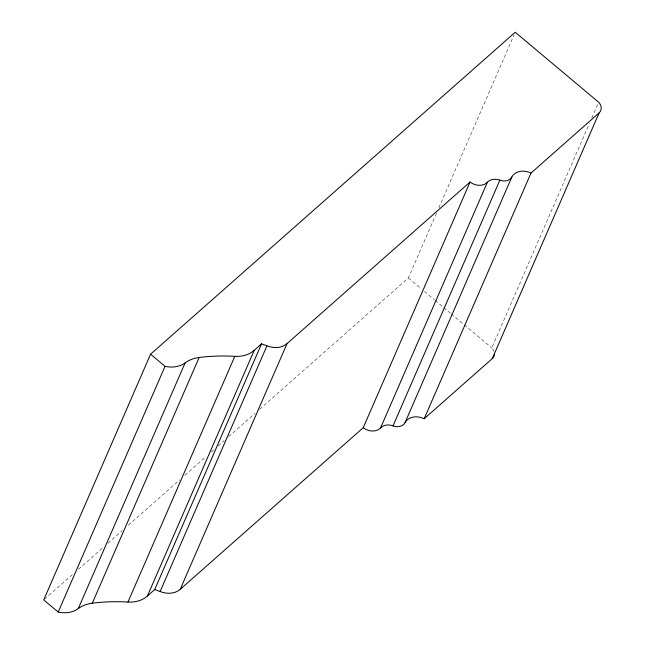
<?xml version="1.0" encoding="UTF-8"?>
<svg xmlns="http://www.w3.org/2000/svg" width="645" height="645" viewBox="0 0 645 645"><rect width="100%" height="100%" fill="white"/><g stroke="black" fill="none" stroke-linecap="round" stroke-linejoin="round"><path stroke-width="0.48" stroke-dasharray="3.23 2.42" d="M259.645 409.269L408.374 277.955L436.488 213.293M438.898 207.755L514 35.023M494.07 351.565A9.788 7.788 23.5 0 0 491.796 347.905L589.393 123.445M591.804 117.906L598.633 102.2M44.489 599.253L72.425 574.59M78.464 569.253L103.377 547.258M107.9 543.259L122.252 530.593M128.291 525.256L179.624 479.928M184.905 475.268L206.045 456.604M211.334 451.935L213.6 449.936M218.123 445.937L224.17 440.6M228.693 436.601L255.122 413.276M408.374 277.955L421.387 288.863M424.442 291.435L434.399 299.772M435.157 300.417L450.468 313.252M451.234 313.897L463.481 324.161M464.247 324.806L491.796 347.905"/><path stroke-width="0.97" d="M150.567 354.21L43.731 599.915L58.203 612.049A25.365 20.18 23.5 0 0 78.279 608.598A34.645 27.558 23.5 0 1 92.308 603.196A177.246 140.997 23.5 0 1 127.952 602.059A29.549 23.51 23.5 0 0 147.391 596.02L154.711 589.554L261.548 343.85L266.957 345.809A19.342 15.391 23.5 0 0 287.041 343.616L470.06 182.019A12.537 9.973 23.5 0 0 487.41 182.196A11.828 9.409 23.5 0 1 499.859 180.165A10.441 8.304 23.5 0 0 511.88 176.94A15.029 11.957 23.5 0 1 530.988 173.07L599.108 112.923A9.788 7.788 23.5 0 0 598.633 102.2L515.21 32.25L150.567 354.21L165.039 366.344A25.365 20.18 23.5 0 0 185.107 362.893A34.645 27.558 23.5 0 1 199.144 357.491A177.246 140.997 23.5 0 1 234.788 356.354A29.549 23.51 23.5 0 0 254.227 350.316L261.548 343.85M58.203 612.049L165.039 366.344M78.279 608.598L185.107 362.893M92.308 603.196L199.144 357.491M127.952 602.059L234.788 356.354M147.391 596.02L254.227 350.316M154.711 589.554L160.121 591.513L266.957 345.809M160.121 591.513A19.342 15.391 23.5 0 0 180.205 589.32L287.041 343.616M180.205 589.32L363.224 427.724L470.06 182.019M363.224 427.724A12.537 9.973 23.5 0 0 380.574 427.901L487.41 182.196M380.574 427.901A11.828 9.409 23.5 0 1 393.023 425.869L499.859 180.165M393.023 425.869A10.441 8.304 23.5 0 0 405.044 422.644L511.88 176.94M405.044 422.644A15.029 11.957 23.5 0 1 424.152 418.774L530.988 173.07M424.152 418.774L492.272 358.628L599.108 112.923M494.239 355.443A9.788 7.788 23.5 0 1 492.272 358.628M494.433 353.533A9.788 7.788 23.5 0 1 494.401 354.5"/></g></svg>
